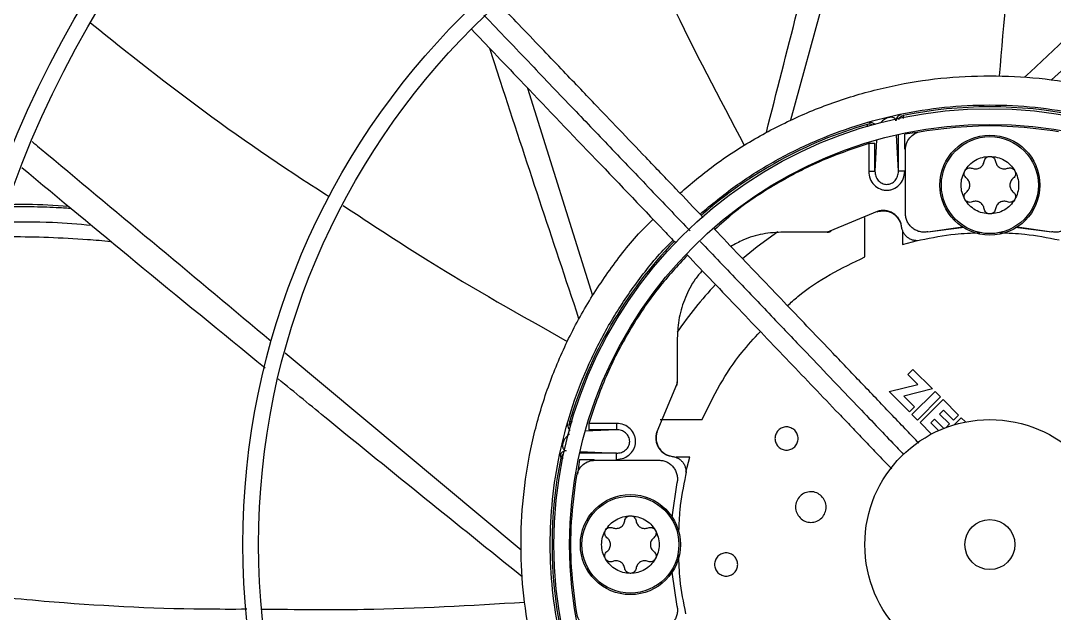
# Model space of a CAD drawing. Header units: inches. Extents: x 1229 to 1453, y -1023 to -720.
# Drawn here: x 1249.01 to 1255.52, y -985.91 to -982.18 of the extents above; entities that cross this region are included whole.
import ezdxf

# ---------------------------------------------------------------- set-up
doc = ezdxf.new("R2010")
doc.units = ezdxf.units.IN
doc.header["$MEASUREMENT"] = 0

msp = doc.modelspace()

# ---------------------------------------------------------------- linework, layer by layer
at = {"color": 18, "linetype": 'Continuous', "lineweight": 25, "true_color": 0x000000}
for p, q in [((1254.3675, -980.9337), (1253.854, -982.8052)), ((1256.9387, -981.2561), (1255.498, -982.5499)), ((1252.1996, -982.6019), (1252.6088, -983.9089)), ((1254.3968, -982.9287), (1254.3869, -983.1257)), ((1254.5351, -983.1257), (1254.5236, -982.8966)), ((1254.5351, -983.1257), (1254.5351, -982.894)), ((1254.6665, -982.8791), (1254.5745, -982.8934)), ((1254.5745, -982.9865), (1254.5745, -982.8934)), ((1254.3475, -982.9511), (1254.3475, -983.1257)), ((1254.3869, -983.1257), (1254.3869, -982.9511)), ((1254.5791, -983.3918), (1254.5791, -982.9916)), ((1254.5745, -983.1257), (1254.5351, -983.1257)), ((1254.4, -983.3792), (1254.1035, -983.5043)), ((1254.4, -983.3792), (1254.4003, -983.3812)), ((1254.3232, -983.6654), (1254.3232, -983.4182)), ((1254.0854, -983.5087), (1253.8114, -983.5087)), ((1254.0854, -983.5087), (1254.0938, -983.5087)), ((1254.1116, -983.5044), (1254.1035, -983.5043)), ((1254.5594, -983.5023), (1254.5594, -983.5874)), ((1254.7202, -983.5076), (1254.9378, -983.4767)), ((1254.7202, -983.5076), (1254.9489, -983.4776)), ((1255.2707, -983.4774), (1255.501, -983.5076)), ((1255.2834, -983.4767), (1255.501, -983.5076)), ((1254.5594, -983.5874), (1254.6546, -983.5622)), ((1253.1421, -984.178), (1253.1421, -984.452)), ((1250.6736, -984.2697), (1252.158, -985.5104)), ((1254.6263, -984.3746), (1254.5941, -984.4069)), ((1254.6564, -984.4693), (1254.5941, -984.4069)), ((1254.6263, -984.3746), (1254.7488, -984.4971)), ((1253.1378, -984.4701), (1253.0127, -984.7665)), ((1253.1378, -984.4701), (1253.1378, -984.4782)), ((1253.1421, -984.4604), (1253.1421, -984.452)), ((1254.476, -984.5138), (1254.6564, -984.4693)), ((1254.7488, -984.4971), (1254.5685, -984.5417)), ((1254.6041, -984.6419), (1254.476, -984.5138)), ((1254.5685, -984.5417), (1254.6364, -984.6096)), ((1254.6201, -984.6579), (1254.7652, -984.5128)), ((1254.8, -984.5476), (1254.6549, -984.6927)), ((1254.6709, -984.7087), (1254.8157, -984.5639)), ((1254.8, -984.5476), (1254.7652, -984.5128)), ((1254.8157, -984.5639), (1254.9131, -984.6614)), ((1254.6364, -984.6096), (1254.6041, -984.6419)), ((1254.8182, -984.631), (1254.7942, -984.655)), ((1254.8808, -984.6937), (1254.8182, -984.631)), ((1253.0343, -984.6898), (1253.2989, -984.6898)), ((1254.6549, -984.6927), (1254.6201, -984.6579)), ((1254.7619, -984.6873), (1254.738, -984.7112)), ((1254.82, -984.7454), (1254.7619, -984.6873)), ((1254.7942, -984.655), (1254.8568, -984.7176)), ((1254.9131, -984.6614), (1254.8808, -984.6937)), ((1254.8851, -984.7228), (1254.9298, -984.6781)), ((1254.9298, -984.6781), (1254.9567, -984.705)), ((1252.7591, -984.7534), (1252.5621, -984.7634)), ((1252.7591, -984.7141), (1252.5845, -984.7141)), ((1252.7591, -984.7534), (1252.5845, -984.7534)), ((1254.743, -984.7808), (1254.6709, -984.7087)), ((1254.738, -984.7112), (1254.7864, -984.7596)), ((1254.8568, -984.7176), (1254.8348, -984.7397)), ((1253.0127, -984.7665), (1253.0146, -984.7669)), ((1252.53, -984.8901), (1252.7591, -984.9017)), ((1252.4037, -984.9171), (1252.4081, -984.9319)), ((1252.5268, -984.9411), (1252.5126, -985.0331)), ((1252.5268, -984.9411), (1252.62, -984.9411)), ((1252.7591, -984.9017), (1252.5274, -984.9017)), ((1252.6251, -984.9457), (1253.0252, -984.9457)), ((1253.2208, -984.926), (1253.1357, -984.926)), ((1253.1956, -985.0212), (1253.2208, -984.926)), ((1253.1102, -985.3044), (1253.1411, -985.0868)), ((1253.1411, -985.8676), (1253.1102, -985.6499))]:
    msp.add_line(p, q, dxfattribs=at)
at = {"color": 18, "linetype": 'Continuous', "lineweight": 25, "true_color": 0x000000, "flags": 128}
msp.add_lwpolyline([(1253.7745, -983.5071), (1253.6453, -983.6013), (1253.5537, -983.6766)], dxfattribs=at)
at = {"color": 18, "linetype": 'Continuous', "lineweight": 25, "true_color": 0x000000}
for centre, radius in [((1255.1106, -985.4772), 11.7126), ((1255.1106, -985.4772), 8.5704), ((1255.1106, -985.4772), 8.472), ((1255.1106, -985.4772), 6.6478), ((1255.1106, -985.4772), 6.5493), ((1255.1106, -985.4772), 4.7037), ((1255.1106, -985.4772), 4.6053), ((1255.1106, -985.4772), 2.745), ((1255.1106, -985.4772), 2.6465), ((1255.1106, -983.2134), 0.315), ((1255.1106, -983.2134), 0.3053), ((1255.1106, -985.4772), 0.7874), ((1252.8468, -985.4772), 0.315), ((1252.8468, -985.4772), 0.3053), ((1255.1106, -985.4772), 0.1575)]:
    msp.add_circle(centre, radius, dxfattribs=at)
for centre, radius, start, end in [((1255.1106, -985.4772), 12.9331, 103.26667, 166.73333), ((1255.1106, -985.4772), 2.7569, 78.59287, 101.40713), ((1255.1106, -985.4772), 2.7569, 106.2782, 131.24448), ((1254.3489, -982.8685), 0.0393, 60.09679, 106.27356), ((1255.1106, -985.4772), 2.7569, 136.15848, 163.7218), ((1255.1106, -985.4772), 2.3804, 136.5504, 145.78048), ((1252.502, -984.7154), 0.0394, 163.73091, 209.89291), ((1252.4423, -984.9251), 0.0394, 90.00217, 168.29456), ((1255.1106, -985.4772), 2.7569, 168.59287, 191.40713), ((1252.4467, -984.9397), 0.0394, 122.42221, 168.58239)]:
    msp.add_arc(centre, radius, start, end, dxfattribs=at)
for points, knots in [([(1243.4011, -985.4772), (1243.4059, -985.2217), (1243.4156, -984.7108), (1243.4936, -983.9477), (1243.6177, -983.1911), (1243.792, -982.4444), (1244.0146, -981.7106), (1244.2847, -980.9929), (1244.6012, -980.2945), (1244.9626, -979.6182), (1245.3675, -978.9671), (1245.8142, -978.3438), (1246.3006, -977.751), (1246.8248, -977.1914), (1247.3845, -976.6672), (1247.9772, -976.1807), (1248.6005, -975.7341), (1249.2517, -975.3292), (1249.9279, -974.9677), (1250.6264, -974.6513), (1251.344, -974.3812), (1252.0778, -974.1586), (1252.8246, -973.9844), (1253.5811, -973.8595), (1254.3442, -973.7844), (1255.1106, -973.7593), (1255.877, -973.7844), (1256.6401, -973.8595), (1257.3967, -973.9844), (1258.1434, -974.1586), (1258.8772, -974.3812), (1259.5949, -974.6513), (1260.2933, -974.9677), (1260.9696, -975.3292), (1261.6207, -975.7341), (1262.244, -976.1807), (1262.8368, -976.6672), (1263.3964, -977.1914), (1263.9206, -977.751), (1264.407, -978.3438), (1264.8537, -978.9671), (1265.2586, -979.6182), (1265.6201, -980.2945), (1265.9365, -980.9929), (1266.2066, -981.7106), (1266.4292, -982.4444), (1266.6035, -983.1911), (1266.7276, -983.9477), (1266.8057, -984.7108), (1266.8153, -985.2217), (1266.8201, -985.4772)], [0, 0, 0, 0, 0.020833, 0.041667, 0.0625, 0.083333, 0.104167, 0.125, 0.145833, 0.166667, 0.1875, 0.208333, 0.229167, 0.25, 0.270833, 0.291667, 0.3125, 0.333333, 0.354167, 0.375, 0.395833, 0.416667, 0.4375, 0.458333, 0.479167, 0.5, 0.520833, 0.541667, 0.5625, 0.583333, 0.604167, 0.625, 0.645833, 0.666667, 0.6875, 0.708333, 0.729167, 0.75, 0.770833, 0.791667, 0.8125, 0.833333, 0.854167, 0.875, 0.895833, 0.916667, 0.9375, 0.958333, 0.979167, 1, 1, 1, 1]), ([(1255.3611, -980.8856), (1255.3284, -981.0956), (1255.2439, -981.6396), (1255.1975, -982.1882), (1255.1691, -982.525)], [0, 0, 0, 0, 0.386148, 1, 1, 1, 1]), ([(1253.7029, -982.8816), (1253.8324, -982.3732), (1253.9948, -981.7352), (1254.1631, -981.0993), (1254.1973, -980.9701)], [0, 0, 0, 0, 0.7968413, 1, 1, 1, 1]), ([(1255.3297, -982.5326), (1255.7134, -982.1749), (1256.195, -981.726), (1256.6804, -981.282), (1256.779, -981.1918)], [0, 0, 0, 0, 0.796821, 1, 1, 1, 1]), ([(1252.8383, -981.4781), (1252.9245, -981.6728), (1253.1476, -982.1765), (1253.4054, -982.6634), (1253.5636, -982.9621)], [0, 0, 0, 0, 0.3865725, 1, 1, 1, 1]), ([(1253.3048, -983.4166), (1253.2476, -983.3567), (1253.1277, -983.2312), (1252.9503, -983.0456), (1252.7795, -982.8669), (1252.6384, -982.7192), (1252.5178, -982.593), (1252.406, -982.476), (1252.28, -982.3442), (1252.1495, -982.2076), (1252.0609, -982.1149), (1252.0194, -982.0715)], [0, 0, 0, 0, 0.133272, 0.279174, 0.413304, 0.531425, 0.608473, 0.694881, 0.792575, 0.902797, 1, 1, 1, 1]), ([(1251.9244, -982.143), (1252.0232, -982.2463), (1252.2113, -982.4432), (1252.4807, -982.7252), (1252.7375, -982.9938), (1252.9819, -983.2496), (1253.1454, -983.4207), (1253.2225, -983.5014)], [0, 0, 0, 0, 0.228868, 0.435815, 0.623227, 0.822027, 1, 1, 1, 1]), ([(1249.4472, -982.1924), (1249.6003, -982.3146), (1250.0152, -982.6459), (1250.5185, -983.0089), (1250.8754, -983.2375), (1250.9502, -983.2854)], [0, 0, 0, 0, 0.3159676, 0.8567363, 1, 1, 1, 1]), ([(1251.8478, -982.2338), (1251.8946, -982.2828), (1251.9962, -982.389), (1252.247, -982.6515), (1252.6041, -983.0253), (1252.931, -983.3673), (1253.1086, -983.5532), (1253.1329, -983.5786)], [0, 0, 0, 0, 0.109527, 0.237746, 0.586688, 0.943426, 1, 1, 1, 1]), ([(1252.523, -984.0548), (1252.3569, -983.5572), (1252.1677, -982.9903), (1251.984, -982.4222), (1251.9615, -982.3528)], [0, 0, 0, 0, 0.877844, 1, 1, 1, 1]), ([(1253.1588, -983.2638), (1253.2282, -983.2049), (1253.3765, -983.0791), (1253.6278, -982.918), (1253.9039, -982.7762), (1254.1938, -982.6646), (1254.4937, -982.5844), (1254.8005, -982.5338), (1255.0072, -982.5276), (1255.1106, -982.5244)], [0, 0, 0, 0, 0.127919, 0.273266, 0.418612, 0.56396, 0.709306, 0.854654, 1, 1, 1, 1]), ([(1255.1106, -982.5244), (1255.214, -982.5276), (1255.4208, -982.5338), (1255.7275, -982.5844), (1256.0274, -982.6645), (1256.3172, -982.7764), (1256.594, -982.9174), (1256.8529, -983.0883), (1257.0424, -983.2355), (1257.137, -983.3327), (1257.1595, -983.3558)], [0, 0, 0, 0, 0.136759, 0.273517, 0.410274, 0.547034, 0.68379, 0.820549, 0.957307, 1, 1, 1, 1]), ([(1253.2852, -983.396), (1253.3577, -983.336), (1253.5034, -983.2154), (1253.7447, -983.0639), (1253.9998, -982.9359), (1254.2671, -982.8352), (1254.5432, -982.7625), (1254.8254, -982.7185), (1255.1106, -982.7038), (1255.3958, -982.7185), (1255.678, -982.7625), (1255.9542, -982.8352), (1256.2213, -982.936), (1256.477, -983.0634), (1256.717, -983.2177), (1256.9012, -983.3583), (1256.9973, -983.4544), (1257.0261, -983.4833)], [0, 0, 0, 0, 0.0686182, 0.1379717, 0.207325, 0.2766794, 0.3460334, 0.4153867, 0.4847398, 0.554094, 0.6234473, 0.6928013, 0.7621556, 0.831509, 0.9008624, 0.9702164, 1, 1, 1, 1]), ([(1254.5191, -982.8088), (1254.5183, -982.8053), (1254.5167, -982.7983), (1254.5073, -982.7902), (1254.4971, -982.7854), (1254.4837, -982.7858), (1254.4798, -982.7863), (1254.4766, -982.7868), (1254.4732, -982.7876), (1254.4698, -982.7885), (1254.4667, -982.7896), (1254.4604, -982.7919), (1254.4501, -982.797), (1254.4336, -982.808), (1254.4278, -982.8155), (1254.4238, -982.8208)], [0, 0, 0, 0, 0.2061417, 0.4095199, 0.552974, 0.5738067, 0.5833824, 0.5923662, 0.6010123, 0.6097972, 0.6191121, 0.6290455, 0.6731164, 0.7702347, 1, 1, 1, 1]), ([(1254.5505, -982.7703), (1254.5463, -982.7716), (1254.5377, -982.7742), (1254.5274, -982.7835), (1254.5204, -982.7955), (1254.5195, -982.8045), (1254.5191, -982.8088)], [0, 0, 0, 0, 0.242701, 0.500198, 0.757591, 1, 1, 1, 1]), ([(1254.5366, -982.7993), (1254.5384, -982.7955), (1254.5421, -982.7875), (1254.5526, -982.7786), (1254.5612, -982.776), (1254.5653, -982.7747)], [0, 0, 0, 0, 0.317155, 0.668815, 1, 1, 1, 1]), ([(1254.5672, -982.7934), (1254.5669, -982.7898), (1254.5659, -982.7772), (1254.5656, -982.7757), (1254.5653, -982.7747)], [0, 0, 0, 0, 0.281956, 1, 1, 1, 1]), ([(1254.3378, -982.8308), (1254.3378, -982.8323), (1254.3377, -982.8343), (1254.3384, -982.8446), (1254.3386, -982.8472)], [0, 0, 0, 0, 0.7360969, 1, 1, 1, 1]), ([(1254.3502, -982.8209), (1254.3529, -982.8203), (1254.3584, -982.8191), (1254.3674, -982.8195), (1254.3764, -982.8222), (1254.3835, -982.8259), (1254.3868, -982.8293), (1254.3878, -982.8303)], [0, 0, 0, 0, 0.202106, 0.421325, 0.653497, 0.892822, 1, 1, 1, 1]), ([(1254.5791, -982.9916), (1254.5805, -982.9778), (1254.5834, -982.9501), (1254.6054, -982.9139), (1254.6376, -982.8861), (1254.6644, -982.8788), (1254.6778, -982.8751)], [0, 0, 0, 0, 0.250003, 0.500006, 0.749994, 1, 1, 1, 1]), ([(1254.6778, -982.8751), (1254.7736, -982.8624), (1254.9652, -982.837), (1255.256, -982.837), (1255.4476, -982.8624), (1255.5434, -982.8751)], [0, 0, 0, 0, 0.333334, 0.666666, 1, 1, 1, 1]), ([(1249.0793, -982.9391), (1249.1101, -982.9648), (1249.6115, -983.3828), (1250.1139, -983.8023), (1250.5853, -984.196)], [0, 0, 0, 0, 0.061422, 1, 1, 1, 1]), ([(1254.3475, -982.9511), (1254.2477, -982.985), (1254.0457, -983.0535), (1253.7601, -983.2045), (1253.5342, -983.351), (1253.4159, -983.4591), (1253.3783, -983.4934)], [0, 0, 0, 0, 0.282089, 0.570666, 0.863744, 1, 1, 1, 1]), ([(1254.3869, -982.9511), (1254.3862, -982.9511), (1254.3849, -982.9511), (1254.3757, -982.9511), (1254.3628, -982.9511), (1254.3526, -982.9511), (1254.3475, -982.9511)], [0, 0, 0, 0, 0.250013, 0.500029, 0.750015, 1, 1, 1, 1]), ([(1254.9538, -983.1228), (1254.9627, -983.1097), (1254.9806, -983.0835), (1255.0191, -983.055), (1255.0632, -983.0359), (1255.0948, -983.0335), (1255.1106, -983.0323)], [0, 0, 0, 0, 0.25, 0.500009, 0.750001, 1, 1, 1, 1]), ([(1254.999, -983.1075), (1255.003, -983.1088), (1255.011, -983.1115), (1255.0237, -983.112), (1255.0362, -983.1097), (1255.0478, -983.1047), (1255.058, -983.0971), (1255.0662, -983.0874), (1255.0722, -983.0762), (1255.0738, -983.0679), (1255.0747, -983.0638)], [0, 0, 0, 0, 0.12501, 0.250004, 0.375011, 0.500011, 0.62501, 0.75002, 0.875001, 1, 1, 1, 1]), ([(1255.0747, -983.0638), (1255.0757, -983.0595), (1255.0777, -983.051), (1255.0863, -983.0407), (1255.0976, -983.0337), (1255.1063, -983.0327), (1255.1106, -983.0323)], [0, 0, 0, 0, 0.250017, 0.500038, 0.749991, 1, 1, 1, 1]), ([(1255.1106, -983.0323), (1255.115, -983.0327), (1255.1237, -983.0337), (1255.135, -983.0407), (1255.1435, -983.051), (1255.1455, -983.0595), (1255.1466, -983.0638)], [0, 0, 0, 0, 0.249997, 0.500015, 0.750023, 1, 1, 1, 1]), ([(1255.1106, -983.0323), (1255.1264, -983.0335), (1255.1581, -983.0359), (1255.2021, -983.055), (1255.2406, -983.0835), (1255.2585, -983.1097), (1255.2674, -983.1228)], [0, 0, 0, 0, 0.250018, 0.500003, 0.750007, 1, 1, 1, 1]), ([(1255.1466, -983.0638), (1255.1474, -983.0679), (1255.149, -983.0762), (1255.155, -983.0874), (1255.1632, -983.0971), (1255.1734, -983.1047), (1255.185, -983.1097), (1255.1975, -983.112), (1255.2102, -983.1115), (1255.2182, -983.1088), (1255.2222, -983.1075)], [0, 0, 0, 0, 0.125009, 0.249988, 0.374997, 0.499995, 0.624993, 0.749999, 0.874992, 1, 1, 1, 1]), ([(1250.5462, -984.3661), (1250.2731, -984.1429), (1249.7602, -983.7238), (1249.2514, -983.3016), (1249.0134, -983.1042)], [0, 0, 0, 0, 0.532369, 1, 1, 1, 1]), ([(1254.3475, -983.1257), (1254.3493, -983.1419), (1254.3528, -983.1737), (1254.3797, -983.2137), (1254.4113, -983.2356), (1254.4394, -983.2443), (1254.461, -983.2465), (1254.4826, -983.2443), (1254.5107, -983.2356), (1254.5423, -983.2137), (1254.5692, -983.1737), (1254.5727, -983.1419), (1254.5745, -983.1257)], [0, 0, 0, 0, 0.132078, 0.2598, 0.381605, 0.440894, 0.500007, 0.559042, 0.618396, 0.740202, 0.867924, 1, 1, 1, 1]), ([(1254.3475, -983.1257), (1254.3526, -983.1257), (1254.3628, -983.1257), (1254.3757, -983.1257), (1254.3849, -983.1257), (1254.3862, -983.1257), (1254.3869, -983.1257)], [0, 0, 0, 0, 0.249985, 0.499971, 0.749987, 1, 1, 1, 1]), ([(1254.3869, -983.1257), (1254.3879, -983.1362), (1254.3898, -983.157), (1254.4035, -983.1801), (1254.4184, -983.1944), (1254.4314, -983.2025), (1254.4458, -983.2076), (1254.461, -983.2094), (1254.4762, -983.2076), (1254.4906, -983.2025), (1254.5037, -983.1944), (1254.5185, -983.1801), (1254.5322, -983.157), (1254.5341, -983.1362), (1254.5351, -983.1257)], [0, 0, 0, 0, 0.1276382, 0.2537227, 0.3161311, 0.3778855, 0.439088, 0.4999904, 0.5609116, 0.6221141, 0.6838688, 0.7462768, 0.8723618, 1, 1, 1, 1]), ([(1254.9538, -983.3039), (1254.9469, -983.2897), (1254.9332, -983.2611), (1254.9277, -983.2134), (1254.9332, -983.1657), (1254.9469, -983.1371), (1254.9538, -983.1228)], [0, 0, 0, 0, 0.25, 0.5, 0.75, 1, 1, 1, 1]), ([(1254.9631, -983.1697), (1254.9599, -983.1667), (1254.9536, -983.1607), (1254.9489, -983.1482), (1254.9484, -983.1348), (1254.952, -983.1268), (1254.9538, -983.1228)], [0, 0, 0, 0, 0.249989, 0.499995, 0.749993, 1, 1, 1, 1]), ([(1254.9538, -983.1228), (1254.9563, -983.1193), (1254.9615, -983.1122), (1254.9733, -983.106), (1254.9864, -983.1037), (1254.9948, -983.1062), (1254.999, -983.1075)], [0, 0, 0, 0, 0.249988, 0.499992, 0.749963, 1, 1, 1, 1]), ([(1255.2222, -983.1075), (1255.2264, -983.1062), (1255.2348, -983.1037), (1255.2479, -983.106), (1255.2597, -983.1122), (1255.2649, -983.1193), (1255.2674, -983.1228)], [0, 0, 0, 0, 0.249949, 0.500008, 0.750012, 1, 1, 1, 1]), ([(1255.2674, -983.1228), (1255.2692, -983.1268), (1255.2728, -983.1348), (1255.2723, -983.1482), (1255.2677, -983.1607), (1255.2613, -983.1667), (1255.2581, -983.1697)], [0, 0, 0, 0, 0.250007, 0.500005, 0.750011, 1, 1, 1, 1]), ([(1255.2674, -983.1228), (1255.2743, -983.1371), (1255.2881, -983.1657), (1255.2935, -983.2134), (1255.2881, -983.2611), (1255.2743, -983.2897), (1255.2674, -983.3039)], [0, 0, 0, 0, 0.25, 0.5, 0.75, 1, 1, 1, 1]), ([(1254.9631, -983.2571), (1254.9662, -983.2543), (1254.9726, -983.2487), (1254.9793, -983.2379), (1254.9836, -983.226), (1254.9851, -983.2134), (1254.9836, -983.2008), (1254.9793, -983.1889), (1254.9726, -983.1781), (1254.9662, -983.1725), (1254.9631, -983.1697)], [0, 0, 0, 0, 0.125011, 0.2500042, 0.3750014, 0.5, 0.625, 0.7499958, 0.874989, 1, 1, 1, 1]), ([(1255.2581, -983.1697), (1255.255, -983.1725), (1255.2487, -983.1781), (1255.2419, -983.1889), (1255.2376, -983.2008), (1255.2362, -983.2134), (1255.2376, -983.226), (1255.2419, -983.2379), (1255.2487, -983.2487), (1255.255, -983.2543), (1255.2581, -983.2571)], [0, 0, 0, 0, 0.125011, 0.2500042, 0.375, 0.5, 0.6249986, 0.7499958, 0.874989, 1, 1, 1, 1]), ([(1254.9538, -983.3039), (1254.952, -983.2999), (1254.9484, -983.292), (1254.9489, -983.2786), (1254.9536, -983.2661), (1254.9599, -983.2601), (1254.9631, -983.2571)], [0, 0, 0, 0, 0.250008, 0.500004, 0.75001, 1, 1, 1, 1]), ([(1255.2581, -983.2571), (1255.2613, -983.2601), (1255.2677, -983.2661), (1255.2723, -983.2786), (1255.2728, -983.292), (1255.2692, -983.2999), (1255.2674, -983.3039)], [0, 0, 0, 0, 0.24999, 0.499996, 0.749992, 1, 1, 1, 1]), ([(1255.1106, -983.3945), (1255.0948, -983.3933), (1255.0632, -983.3909), (1255.0191, -983.3718), (1254.9806, -983.3432), (1254.9627, -983.317), (1254.9538, -983.3039)], [0, 0, 0, 0, 0.249999, 0.49999, 0.749999, 1, 1, 1, 1]), ([(1254.999, -983.3193), (1254.9948, -983.3206), (1254.9864, -983.323), (1254.9733, -983.3208), (1254.9615, -983.3146), (1254.9563, -983.3075), (1254.9538, -983.3039)], [0, 0, 0, 0, 0.250037, 0.500007, 0.750011, 1, 1, 1, 1]), ([(1255.0747, -983.363), (1255.0738, -983.3589), (1255.0722, -983.3506), (1255.0662, -983.3393), (1255.058, -983.3297), (1255.0478, -983.3221), (1255.0362, -983.3171), (1255.0237, -983.3148), (1255.011, -983.3153), (1255.003, -983.318), (1254.999, -983.3193)], [0, 0, 0, 0, 0.124998, 0.249979, 0.374989, 0.499989, 0.624988, 0.749996, 0.87499, 1, 1, 1, 1]), ([(1255.2674, -983.3039), (1255.2585, -983.317), (1255.2406, -983.3432), (1255.2021, -983.3718), (1255.1581, -983.3909), (1255.1264, -983.3933), (1255.1106, -983.3945)], [0, 0, 0, 0, 0.249995, 0.499998, 0.749982, 1, 1, 1, 1]), ([(1255.2222, -983.3193), (1255.2182, -983.318), (1255.2102, -983.3153), (1255.1975, -983.3148), (1255.185, -983.3171), (1255.1734, -983.3221), (1255.1632, -983.3297), (1255.155, -983.3393), (1255.149, -983.3506), (1255.1474, -983.3589), (1255.1466, -983.363)], [0, 0, 0, 0, 0.125008, 0.250001, 0.375007, 0.500005, 0.625004, 0.750013, 0.874992, 1, 1, 1, 1]), ([(1255.2674, -983.3039), (1255.2649, -983.3075), (1255.2597, -983.3146), (1255.2479, -983.3208), (1255.2348, -983.323), (1255.2264, -983.3206), (1255.2222, -983.3193)], [0, 0, 0, 0, 0.249989, 0.4999926, 0.7500513, 1, 1, 1, 1]), ([(1248.9181, -983.347), (1248.9694, -983.3472), (1249.074, -983.3477), (1249.208, -983.3519), (1249.2907, -983.3565), (1249.3203, -983.3582)], [0, 0, 0, 0, 0.3820963, 0.7788145, 1, 1, 1, 1]), ([(1248.9213, -983.336), (1248.9639, -983.3345), (1249.0927, -983.3301), (1249.2207, -983.34), (1249.3063, -983.3467)], [0, 0, 0, 0, 0.330582, 1, 1, 1, 1]), ([(1251.0379, -983.3421), (1251.2154, -983.4591), (1251.6751, -983.7619), (1252.1549, -984.032), (1252.4494, -984.1977)], [0, 0, 0, 0, 0.386151, 1, 1, 1, 1]), ([(1254.5551, -983.477), (1254.5535, -983.4684), (1254.5503, -983.4511), (1254.5384, -983.4274), (1254.5219, -983.4068), (1254.5012, -983.3903), (1254.4775, -983.3788), (1254.4518, -983.3729), (1254.4253, -983.3724), (1254.4084, -983.3769), (1254.4, -983.3792)], [0, 0, 0, 0, 0.125208, 0.250383, 0.375501, 0.500527, 0.625481, 0.750346, 0.875187, 1, 1, 1, 1]), ([(1254.4002, -983.3806), (1254.4141, -983.3776), (1254.4358, -983.3728), (1254.4659, -983.3774), (1254.4877, -983.3846), (1254.5001, -983.3929), (1254.5058, -983.3966)], [0, 0, 0, 0, 0.3849, 0.596379, 0.815696, 1, 1, 1, 1]), ([(1254.5499, -983.4549), (1254.5499, -983.4547), (1254.5479, -983.4462), (1254.5391, -983.4304), (1254.5229, -983.409), (1254.5011, -983.3918), (1254.476, -983.38), (1254.4496, -983.3746), (1254.4239, -983.3747), (1254.408, -983.3791), (1254.4003, -983.3812)], [0, 0, 0, 0, 0.002801, 0.141497, 0.287581, 0.43759, 0.587502, 0.733294, 0.871589, 1, 1, 1, 1]), ([(1254.5058, -983.3966), (1254.507, -983.3973), (1254.5153, -983.4022), (1254.5276, -983.4151), (1254.5418, -983.4342), (1254.5474, -983.4485), (1254.5502, -983.4555)], [0, 0, 0, 0, 0.056279, 0.380802, 0.697088, 1, 1, 1, 1]), ([(1254.7202, -983.5076), (1254.7116, -983.5088), (1254.6943, -983.5111), (1254.6682, -983.5072), (1254.6436, -983.4981), (1254.6217, -983.4838), (1254.6033, -983.465), (1254.5896, -983.4427), (1254.5808, -983.4178), (1254.5797, -983.4005), (1254.5791, -983.3918)], [0, 0, 0, 0, 0.124991, 0.249998, 0.374994, 0.499989, 0.624994, 0.749993, 0.874999, 1, 1, 1, 1]), ([(1255.1106, -983.3945), (1255.1063, -983.394), (1255.0976, -983.3931), (1255.0863, -983.386), (1255.0777, -983.3758), (1255.0757, -983.3673), (1255.0747, -983.363)], [0, 0, 0, 0, 0.249989, 0.499998, 0.75, 1, 1, 1, 1]), ([(1255.1466, -983.363), (1255.1455, -983.3673), (1255.1435, -983.3758), (1255.135, -983.386), (1255.1237, -983.3931), (1255.115, -983.394), (1255.1106, -983.3945)], [0, 0, 0, 0, 0.249999, 0.500031, 0.75007, 1, 1, 1, 1]), ([(1255.6421, -983.3918), (1255.6416, -983.4005), (1255.6404, -983.4178), (1255.6316, -983.4427), (1255.6179, -983.465), (1255.5996, -983.4838), (1255.5776, -983.4981), (1255.553, -983.5072), (1255.5269, -983.5111), (1255.5097, -983.5088), (1255.501, -983.5076)], [0, 0, 0, 0, 0.1249985, 0.2500014, 0.3749975, 0.4999997, 0.6249916, 0.7499853, 0.8749892, 1, 1, 1, 1]), ([(1249.4522, -983.4674), (1249.3707, -983.4601), (1249.1836, -983.4435), (1248.9949, -983.446), (1248.8884, -983.4474)], [0, 0, 0, 0, 0.435498, 1, 1, 1, 1]), ([(1252.8976, -987.4286), (1252.8415, -987.363), (1252.7181, -987.2188), (1252.5586, -986.9721), (1252.4153, -986.6967), (1252.3025, -986.4073), (1252.2204, -986.1078), (1252.1702, -985.8013), (1252.1525, -985.4912), (1252.1673, -985.181), (1252.2146, -984.874), (1252.2937, -984.5737), (1252.4041, -984.2835), (1252.5438, -984.0059), (1252.7134, -983.7462), (1252.8629, -983.5526), (1252.9631, -983.4543), (1252.9894, -983.4284)], [0, 0, 0, 0, 0.05882, 0.129282, 0.199743, 0.270205, 0.340667, 0.411128, 0.48159, 0.552051, 0.622513, 0.692975, 0.763436, 0.833898, 0.904359, 0.974821, 1, 1, 1, 1]), ([(1254.6627, -984.8375), (1254.6382, -984.8118), (1254.5829, -984.754), (1254.4971, -984.6642), (1254.405, -984.5679), (1254.3121, -984.4707), (1254.2181, -984.3723), (1254.0574, -984.2041), (1253.8298, -983.9659), (1253.5801, -983.7047), (1253.428, -983.5454), (1253.3741, -983.489)], [0, 0, 0, 0, 0.056993, 0.128473, 0.199655, 0.271209, 0.344596, 0.418468, 0.645238, 0.874387, 1, 1, 1, 1]), ([(1253.8114, -983.5087), (1253.7677, -983.5113), (1253.6803, -983.5167), (1253.5673, -983.5496), (1253.5047, -983.5856), (1253.48, -983.5999)], [0, 0, 0, 0, 0.377262, 0.754526, 1, 1, 1, 1]), ([(1254.1035, -983.5043), (1254.1006, -983.5056), (1254.0949, -983.5081), (1254.0886, -983.5085), (1254.0854, -983.5087)], [0, 0, 0, 0, 0.499687, 1, 1, 1, 1]), ([(1254.0938, -983.5087), (1254.0969, -983.5085), (1254.1031, -983.5081), (1254.1088, -983.5056), (1254.1116, -983.5044)], [0, 0, 0, 0, 0.4999258, 1, 1, 1, 1]), ([(1254.6747, -983.5611), (1254.6679, -983.5622), (1254.6543, -983.5645), (1254.6337, -983.5623), (1254.6139, -983.5563), (1254.5958, -983.5462), (1254.5802, -983.5326), (1254.5678, -983.516), (1254.5588, -983.4973), (1254.5564, -983.4838), (1254.5551, -983.477)], [0, 0, 0, 0, 0.124957, 0.249986, 0.374922, 0.499988, 0.62492, 0.749987, 0.874963, 1, 1, 1, 1]), ([(1255.0475, -983.5156), (1254.9953, -983.5173), (1254.8698, -983.5215), (1254.7466, -983.5465), (1254.6747, -983.5611)], [0, 0, 0, 0, 0.415945, 1, 1, 1, 1]), ([(1255.5466, -983.5611), (1255.4746, -983.5465), (1255.3516, -983.5215), (1255.2263, -983.5174), (1255.1742, -983.5157)], [0, 0, 0, 0, 0.584815, 1, 1, 1, 1]), ([(1248.8613, -983.539), (1248.8899, -983.5384), (1248.9971, -983.5363), (1249.1862, -983.5414), (1249.3951, -983.5511), (1249.525, -983.5632), (1249.5734, -983.5678)], [0, 0, 0, 0, 0.1201, 0.449916, 0.794925, 1, 1, 1, 1]), ([(1253.0312, -987.3009), (1253.0158, -987.2845), (1252.9351, -987.1989), (1252.8112, -987.0251), (1252.6627, -986.7816), (1252.5419, -986.5226), (1252.4479, -986.253), (1252.3823, -985.9751), (1252.3456, -985.6919), (1252.3381, -985.4064), (1252.3601, -985.1216), (1252.4113, -984.8407), (1252.491, -984.5664), (1252.5987, -984.302), (1252.7324, -984.0495), (1252.8933, -983.814), (1253.0223, -983.6505), (1253.1033, -983.5726), (1253.1158, -983.5607)], [0, 0, 0, 0, 0.016441, 0.085793, 0.155147, 0.2245, 0.293853, 0.363206, 0.432559, 0.501912, 0.571266, 0.640619, 0.709972, 0.779325, 0.848678, 0.918031, 0.987384, 1, 1, 1, 1]), ([(1253.2857, -983.5675), (1253.369, -983.6547), (1253.5274, -983.8204), (1253.7512, -984.0547), (1253.9482, -984.2607), (1254.1183, -984.4388), (1254.2643, -984.5916), (1254.3886, -984.7217), (1254.4873, -984.8249), (1254.5448, -984.8851), (1254.5676, -984.9089)], [0, 0, 0, 0, 0.195171, 0.371207, 0.524032, 0.656023, 0.769243, 0.865559, 0.946768, 1, 1, 1, 1]), ([(1253.206, -983.6551), (1253.1443, -983.7217), (1253.0081, -983.8687), (1252.8374, -984.1262), (1252.687, -984.4124), (1252.6184, -984.6143), (1252.5845, -984.7141)], [0, 0, 0, 0, 0.219673, 0.484447, 0.745155, 1, 1, 1, 1]), ([(1253.1997, -983.6485), (1253.3103, -983.7642), (1253.5258, -983.9897), (1253.8456, -984.3244), (1254.0817, -984.5714), (1254.2388, -984.7358), (1254.3173, -984.818), (1254.4016, -984.9061), (1254.4596, -984.9669), (1254.4922, -985.001)], [0, 0, 0, 0, 0.256905, 0.500939, 0.742315, 0.804588, 0.865353, 0.924471, 1, 1, 1, 1]), ([(1253.8361, -983.9725), (1253.8574, -983.9532), (1253.9398, -983.8786), (1254.1021, -983.7723), (1254.2498, -983.7009), (1254.3232, -983.6654)], [0, 0, 0, 0, 0.148915, 0.576565, 1, 1, 1, 1]), ([(1253.299, -983.7524), (1253.2837, -983.7699), (1253.2397, -983.8205), (1253.19, -983.9207), (1253.1494, -984.0464), (1253.1445, -984.1341), (1253.1421, -984.178)], [0, 0, 0, 0, 0.150095, 0.433399, 0.716699, 1, 1, 1, 1]), ([(1253.2989, -984.6898), (1253.3342, -984.6162), (1253.4054, -984.4683), (1253.53, -984.2824), (1253.6255, -984.1786), (1253.6651, -984.1355)], [0, 0, 0, 0, 0.366655, 0.736954, 1, 1, 1, 1]), ([(1252.1648, -985.6795), (1251.7561, -985.3506), (1251.2424, -984.9372), (1250.733, -984.5193), (1250.6289, -984.4338)], [0, 0, 0, 0, 0.7955294, 1, 1, 1, 1]), ([(1253.1421, -984.452), (1253.1419, -984.4551), (1253.1416, -984.4614), (1253.139, -984.4672), (1253.1378, -984.4701)], [0, 0, 0, 0, 0.5002029, 1, 1, 1, 1]), ([(1253.1378, -984.4782), (1253.1391, -984.4753), (1253.1415, -984.4697), (1253.1419, -984.4635), (1253.1421, -984.4604)], [0, 0, 0, 0, 0.499996, 1, 1, 1, 1]), ([(1252.4543, -984.7167), (1252.4537, -984.7194), (1252.4525, -984.725), (1252.453, -984.734), (1252.4555, -984.7431), (1252.4605, -984.7514), (1252.4649, -984.7567), (1252.4679, -984.7585), (1252.4681, -984.7586)], [0, 0, 0, 0, 0.17635, 0.367482, 0.569906, 0.778387, 0.986853, 1, 1, 1, 1]), ([(1252.4816, -984.7052), (1252.4785, -984.705), (1252.4679, -984.7043), (1252.4658, -984.7043), (1252.4642, -984.7044)], [0, 0, 0, 0, 0.285937, 1, 1, 1, 1]), ([(1252.5845, -984.7141), (1252.5845, -984.7192), (1252.5845, -984.7294), (1252.5845, -984.7423), (1252.5845, -984.7514), (1252.5845, -984.7528), (1252.5845, -984.7534)], [0, 0, 0, 0, 0.250002, 0.5, 0.749996, 1, 1, 1, 1]), ([(1252.7591, -984.7141), (1252.7591, -984.7192), (1252.7591, -984.7294), (1252.7591, -984.7423), (1252.7591, -984.7514), (1252.7591, -984.7528), (1252.7591, -984.7534)], [0, 0, 0, 0, 0.250002, 0.5, 0.749996, 1, 1, 1, 1]), ([(1252.7591, -984.9411), (1252.7753, -984.9393), (1252.8071, -984.9357), (1252.8471, -984.9089), (1252.869, -984.8773), (1252.8778, -984.8492), (1252.8799, -984.8276), (1252.8778, -984.8059), (1252.869, -984.7778), (1252.8471, -984.7462), (1252.8071, -984.7194), (1252.7753, -984.7159), (1252.7591, -984.7141)], [0, 0, 0, 0, 0.13208, 0.259807, 0.381597, 0.440892, 0.499998, 0.559043, 0.618394, 0.740193, 0.86792, 1, 1, 1, 1]), ([(1252.7591, -984.9017), (1252.7696, -984.9007), (1252.7904, -984.8987), (1252.8136, -984.885), (1252.8279, -984.8701), (1252.836, -984.857), (1252.8411, -984.8427), (1252.8428, -984.8276), (1252.8411, -984.8125), (1252.836, -984.7982), (1252.8279, -984.785), (1252.8136, -984.7701), (1252.7904, -984.7564), (1252.7696, -984.7544), (1252.7591, -984.7534)], [0, 0, 0, 0, 0.127647, 0.253731, 0.317938, 0.377881, 0.439686, 0.499999, 0.560303, 0.622116, 0.682044, 0.746268, 0.872353, 1, 1, 1, 1]), ([(1253.8815, -984.7575), (1253.874, -984.7516), (1253.859, -984.7396), (1253.8299, -984.7344), (1253.8014, -984.74), (1253.7772, -984.7562), (1253.761, -984.7805), (1253.7554, -984.8089), (1253.7606, -984.838), (1253.7726, -984.853), (1253.7785, -984.8605)], [0, 0, 0, 0, 0.124989, 0.249992, 0.374996, 0.500002, 0.625002, 0.750001, 0.875, 1, 1, 1, 1]), ([(1253.7785, -984.8605), (1253.786, -984.8665), (1253.8011, -984.8784), (1253.8301, -984.8837), (1253.8586, -984.8781), (1253.8829, -984.8619), (1253.8991, -984.8376), (1253.9047, -984.8091), (1253.8994, -984.7801), (1253.8875, -984.7651), (1253.8815, -984.7575)], [0, 0, 0, 0, 0.125003, 0.250004, 0.375005, 0.499991, 0.624999, 0.749995, 0.874992, 1, 1, 1, 1]), ([(1252.4623, -984.7814), (1252.4586, -984.7844), (1252.4509, -984.7906), (1252.4408, -984.8017), (1252.433, -984.8129), (1252.4291, -984.8195), (1252.426, -984.8256), (1252.424, -984.8306), (1252.4225, -984.8346), (1252.4217, -984.8375), (1252.4209, -984.8403), (1252.4203, -984.8431), (1252.4198, -984.8456), (1252.4194, -984.8491), (1252.4191, -984.8533), (1252.4193, -984.8578), (1252.4199, -984.8626), (1252.4211, -984.8673), (1252.4238, -984.8737), (1252.4284, -984.8796), (1252.4349, -984.8841), (1252.4398, -984.8852), (1252.4423, -984.8857)], [0, 0, 0, 0, 0.144655, 0.301145, 0.350171, 0.389253, 0.414601, 0.43423, 0.442259, 0.449397, 0.456002, 0.462525, 0.468812, 0.475746, 0.492362, 0.513538, 0.539807, 0.57987, 0.628801, 0.743036, 0.86882, 1, 1, 1, 1]), ([(1253.0127, -984.7665), (1253.0104, -984.775), (1253.0058, -984.7919), (1253.0063, -984.8184), (1253.0122, -984.844), (1253.0238, -984.8678), (1253.0402, -984.8885), (1253.0608, -984.9049), (1253.0845, -984.9168), (1253.1018, -984.9201), (1253.1104, -984.9217)], [0, 0, 0, 0, 0.124818, 0.249648, 0.374524, 0.499471, 0.624502, 0.74961, 0.874785, 1, 1, 1, 1]), ([(1253.0146, -984.7669), (1253.0125, -984.7745), (1253.0082, -984.7904), (1253.008, -984.8162), (1253.0134, -984.8426), (1253.0252, -984.8676), (1253.0425, -984.8895), (1253.0639, -984.9056), (1253.0797, -984.9145), (1253.0883, -984.9165), (1253.0885, -984.9165)], [0, 0, 0, 0, 0.12828, 0.266442, 0.412107, 0.561878, 0.711749, 0.857691, 0.996246, 1, 1, 1, 1]), ([(1252.4081, -984.9319), (1252.409, -984.9321), (1252.4101, -984.9324), (1252.4214, -984.9333), (1252.4238, -984.9335)], [0, 0, 0, 0, 0.786707, 1, 1, 1, 1]), ([(1252.5086, -985.0444), (1252.5122, -985.031), (1252.5196, -985.0041), (1252.5473, -984.972), (1252.5835, -984.9499), (1252.6112, -984.9471), (1252.6251, -984.9457)], [0, 0, 0, 0, 0.250006, 0.499995, 0.749991, 1, 1, 1, 1]), ([(1252.7591, -984.9411), (1252.7591, -984.936), (1252.7591, -984.9258), (1252.7591, -984.9128), (1252.7591, -984.9037), (1252.7591, -984.9024), (1252.7591, -984.9017)], [0, 0, 0, 0, 0.250002, 0.5, 0.749996, 1, 1, 1, 1]), ([(1253.0252, -984.9457), (1253.0339, -984.9462), (1253.0513, -984.9473), (1253.0761, -984.9562), (1253.0984, -984.9699), (1253.1172, -984.9882), (1253.1316, -985.0102), (1253.1406, -985.0348), (1253.1445, -985.0608), (1253.1422, -985.0781), (1253.1411, -985.0868)], [0, 0, 0, 0, 0.1249825, 0.2500013, 0.3749857, 0.4999988, 0.6250017, 0.7499987, 0.8749993, 1, 1, 1, 1]), ([(1253.1104, -984.9217), (1253.1172, -984.9229), (1253.1307, -984.9254), (1253.1494, -984.9344), (1253.1661, -984.9467), (1253.1796, -984.9624), (1253.1898, -984.9804), (1253.1957, -985.0002), (1253.1979, -985.0209), (1253.1956, -985.0344), (1253.1945, -985.0412)], [0, 0, 0, 0, 0.124969, 0.250016, 0.374949, 0.50001, 0.62494, 0.750007, 0.87497, 1, 1, 1, 1]), ([(1252.5086, -985.9099), (1252.4959, -985.8142), (1252.4704, -985.6226), (1252.4704, -985.3318), (1252.4959, -985.1402), (1252.5086, -985.0444)], [0, 0, 0, 0, 0.333333, 0.666667, 1, 1, 1, 1]), ([(1253.1945, -985.0412), (1253.1798, -985.1131), (1253.1559, -985.2294), (1253.1518, -985.3479), (1253.1502, -985.3932)], [0, 0, 0, 0, 0.618438, 1, 1, 1, 1]), ([(1254.0513, -985.1723), (1254.0414, -985.1644), (1254.0215, -985.1486), (1253.983, -985.1417), (1253.9453, -985.1491), (1253.9132, -985.1706), (1253.8917, -985.2027), (1253.8843, -985.2404), (1253.8912, -985.2789), (1253.907, -985.2988), (1253.9149, -985.3087)], [0, 0, 0, 0, 0.1249932, 0.2499947, 0.3749962, 0.5000024, 0.6250019, 0.7500011, 0.8750005, 1, 1, 1, 1]), ([(1253.9149, -985.3087), (1253.9249, -985.3166), (1253.9448, -985.3325), (1253.9833, -985.3394), (1254.021, -985.332), (1254.0531, -985.3105), (1254.0746, -985.2784), (1254.082, -985.2407), (1254.0751, -985.2022), (1254.0592, -985.1823), (1254.0513, -985.1723)], [0, 0, 0, 0, 0.125004, 0.250003, 0.375003, 0.499994, 0.625, 0.749997, 0.874994, 1, 1, 1, 1]), ([(1252.69, -985.3866), (1252.6989, -985.3735), (1252.7168, -985.3473), (1252.7554, -985.3188), (1252.7994, -985.2997), (1252.831, -985.2973), (1252.8468, -985.2961)], [0, 0, 0, 0, 0.25, 0.50001, 0.750001, 1, 1, 1, 1]), ([(1252.7352, -985.3712), (1252.7392, -985.3726), (1252.7472, -985.3753), (1252.76, -985.3757), (1252.7724, -985.3735), (1252.7841, -985.3685), (1252.7943, -985.3609), (1252.8024, -985.3512), (1252.8084, -985.34), (1252.8101, -985.3317), (1252.8109, -985.3276)], [0, 0, 0, 0, 0.125008, 0.250001, 0.375007, 0.500004, 0.625003, 0.750012, 0.874992, 1, 1, 1, 1]), ([(1252.8109, -985.3276), (1252.8119, -985.3233), (1252.814, -985.3148), (1252.8225, -985.3045), (1252.8338, -985.2974), (1252.8425, -985.2965), (1252.8468, -985.2961)], [0, 0, 0, 0, 0.25, 0.500031, 0.75007, 1, 1, 1, 1]), ([(1252.8468, -985.2961), (1252.8512, -985.2965), (1252.8599, -985.2974), (1252.8712, -985.3045), (1252.8797, -985.3148), (1252.8818, -985.3233), (1252.8828, -985.3276)], [0, 0, 0, 0, 0.249996, 0.500014, 0.750022, 1, 1, 1, 1]), ([(1252.8468, -985.2961), (1252.8626, -985.2973), (1252.8943, -985.2997), (1252.9383, -985.3188), (1252.9768, -985.3473), (1252.9947, -985.3735), (1253.0037, -985.3866)], [0, 0, 0, 0, 0.250018, 0.500003, 0.750006, 1, 1, 1, 1]), ([(1252.8828, -985.3276), (1252.8836, -985.3317), (1252.8853, -985.34), (1252.8912, -985.3512), (1252.8994, -985.3609), (1252.9096, -985.3685), (1252.9212, -985.3735), (1252.9337, -985.3757), (1252.9465, -985.3753), (1252.9544, -985.3726), (1252.9584, -985.3712)], [0, 0, 0, 0, 0.125008, 0.249988, 0.374997, 0.499996, 0.624993, 0.749999, 0.874992, 1, 1, 1, 1]), ([(1252.69, -985.5677), (1252.6831, -985.5534), (1252.6694, -985.5248), (1252.6639, -985.4772), (1252.6694, -985.4295), (1252.6831, -985.4009), (1252.69, -985.3866)], [0, 0, 0, 0, 0.25, 0.5, 0.75, 1, 1, 1, 1]), ([(1252.6993, -985.4335), (1252.6961, -985.4305), (1252.6898, -985.4245), (1252.6851, -985.4119), (1252.6846, -985.3986), (1252.6882, -985.3906), (1252.69, -985.3866)], [0, 0, 0, 0, 0.24999, 0.499996, 0.749992, 1, 1, 1, 1]), ([(1252.69, -985.3866), (1252.6926, -985.3831), (1252.6977, -985.376), (1252.7095, -985.3698), (1252.7227, -985.3675), (1252.731, -985.37), (1252.7352, -985.3712)], [0, 0, 0, 0, 0.249989, 0.499993, 0.750051, 1, 1, 1, 1]), ([(1252.9584, -985.3712), (1252.9626, -985.37), (1252.971, -985.3675), (1252.9842, -985.3698), (1252.996, -985.376), (1253.0011, -985.3831), (1253.0037, -985.3866)], [0, 0, 0, 0, 0.2499487, 0.5000075, 0.7500107, 1, 1, 1, 1]), ([(1253.0037, -985.3866), (1253.0055, -985.3906), (1253.009, -985.3986), (1253.0085, -985.4119), (1253.0039, -985.4245), (1252.9975, -985.4305), (1252.9944, -985.4335)], [0, 0, 0, 0, 0.250008, 0.500004, 0.75001, 1, 1, 1, 1]), ([(1253.0037, -985.3866), (1253.0105, -985.4009), (1253.0243, -985.4295), (1253.0298, -985.4772), (1253.0243, -985.5248), (1253.0105, -985.5534), (1253.0037, -985.5677)], [0, 0, 0, 0, 0.25, 0.5, 0.75, 1, 1, 1, 1]), ([(1266.8201, -985.4772), (1266.8153, -985.7326), (1266.8057, -986.2436), (1266.7276, -987.0067), (1266.6035, -987.7632), (1266.4292, -988.51), (1266.2066, -989.2438), (1265.9365, -989.9614), (1265.6201, -990.6599), (1265.2586, -991.3361), (1264.8537, -991.9873), (1264.407, -992.6106), (1263.9206, -993.2033), (1263.3964, -993.763), (1262.8368, -994.2871), (1262.244, -994.7736), (1261.6207, -995.2202), (1260.9696, -995.6252), (1260.2933, -995.9866), (1259.5949, -996.3031), (1258.8772, -996.5732), (1258.1434, -996.7958), (1257.3967, -996.9699), (1256.6401, -997.0948), (1255.877, -997.17), (1255.1106, -997.1951), (1254.3442, -997.17), (1253.5811, -997.0948), (1252.8246, -996.9699), (1252.0778, -996.7958), (1251.344, -996.5732), (1250.6264, -996.3031), (1249.9279, -995.9866), (1249.2517, -995.6252), (1248.6005, -995.2202), (1247.9772, -994.7736), (1247.3845, -994.2871), (1246.8248, -993.763), (1246.3006, -993.2033), (1245.8142, -992.6106), (1245.3675, -991.9873), (1244.9626, -991.3361), (1244.6012, -990.6599), (1244.2847, -989.9614), (1244.0146, -989.2438), (1243.792, -988.51), (1243.6177, -987.7632), (1243.4936, -987.0067), (1243.4156, -986.2436), (1243.4059, -985.7326), (1243.4011, -985.4772)], [0, 0, 0, 0, 0.020833, 0.041667, 0.0625, 0.083333, 0.104167, 0.125, 0.145833, 0.166667, 0.1875, 0.208333, 0.229167, 0.25, 0.270833, 0.291667, 0.3125, 0.333333, 0.354167, 0.375, 0.395833, 0.416667, 0.4375, 0.458333, 0.479167, 0.5, 0.520833, 0.541667, 0.5625, 0.583333, 0.604167, 0.625, 0.645833, 0.666667, 0.6875, 0.708333, 0.729167, 0.75, 0.770833, 0.791667, 0.8125, 0.833333, 0.854167, 0.875, 0.895833, 0.916667, 0.9375, 0.958333, 0.979167, 1, 1, 1, 1]), ([(1252.6993, -985.5208), (1252.7025, -985.5181), (1252.7088, -985.5125), (1252.7156, -985.5017), (1252.7199, -985.4898), (1252.7213, -985.4772), (1252.7199, -985.4646), (1252.7156, -985.4526), (1252.7088, -985.4418), (1252.7025, -985.4363), (1252.6993, -985.4335)], [0, 0, 0, 0, 0.125011, 0.250004, 0.375001, 0.5, 0.624999, 0.749996, 0.874989, 1, 1, 1, 1]), ([(1252.9944, -985.4335), (1252.9912, -985.4363), (1252.9849, -985.4418), (1252.9781, -985.4526), (1252.9738, -985.4646), (1252.9724, -985.4772), (1252.9738, -985.4898), (1252.9781, -985.5017), (1252.9849, -985.5125), (1252.9912, -985.5181), (1252.9944, -985.5208)], [0, 0, 0, 0, 0.125011, 0.250004, 0.375001, 0.5, 0.624999, 0.749996, 0.874989, 1, 1, 1, 1]), ([(1252.69, -985.5677), (1252.6882, -985.5637), (1252.6846, -985.5557), (1252.6851, -985.5424), (1252.6898, -985.5299), (1252.6961, -985.5239), (1252.6993, -985.5208)], [0, 0, 0, 0, 0.250008, 0.500004, 0.75001, 1, 1, 1, 1]), ([(1252.9944, -985.5208), (1252.9975, -985.5239), (1253.0039, -985.5299), (1253.0085, -985.5424), (1253.009, -985.5557), (1253.0055, -985.5637), (1253.0037, -985.5677)], [0, 0, 0, 0, 0.24999, 0.499996, 0.749992, 1, 1, 1, 1]), ([(1253.1491, -985.5399), (1253.1508, -985.5922), (1253.1549, -985.7179), (1253.1799, -985.8412), (1253.1945, -985.9131)], [0, 0, 0, 0, 0.416577, 1, 1, 1, 1]), ([(1253.5012, -985.5509), (1253.4937, -985.545), (1253.4787, -985.533), (1253.4497, -985.5278), (1253.4212, -985.5334), (1253.3969, -985.5496), (1253.3807, -985.5739), (1253.3751, -985.6024), (1253.3803, -985.6314), (1253.3923, -985.6464), (1253.3982, -985.6539)], [0, 0, 0, 0, 0.124989, 0.249992, 0.374996, 0.500002, 0.625002, 0.750001, 0.875, 1, 1, 1, 1]), ([(1252.8468, -985.6583), (1252.831, -985.6571), (1252.7994, -985.6547), (1252.7554, -985.6356), (1252.7168, -985.607), (1252.6989, -985.5808), (1252.69, -985.5677)], [0, 0, 0, 0, 0.2499995, 0.4999904, 0.7499998, 1, 1, 1, 1]), ([(1252.7352, -985.5831), (1252.731, -985.5843), (1252.7227, -985.5868), (1252.7095, -985.5846), (1252.6977, -985.5783), (1252.6926, -985.5713), (1252.69, -985.5677)], [0, 0, 0, 0, 0.249949, 0.500007, 0.750011, 1, 1, 1, 1]), ([(1252.8109, -985.6268), (1252.8101, -985.6226), (1252.8084, -985.6144), (1252.8024, -985.6031), (1252.7943, -985.5934), (1252.7841, -985.5859), (1252.7724, -985.5808), (1252.76, -985.5786), (1252.7472, -985.5791), (1252.7392, -985.5818), (1252.7352, -985.5831)], [0, 0, 0, 0, 0.125008, 0.249988, 0.374997, 0.499996, 0.624993, 0.749999, 0.874992, 1, 1, 1, 1]), ([(1253.0037, -985.5677), (1252.9947, -985.5808), (1252.9768, -985.607), (1252.9383, -985.6356), (1252.8943, -985.6547), (1252.8626, -985.6571), (1252.8468, -985.6583)], [0, 0, 0, 0, 0.249994, 0.499997, 0.749982, 1, 1, 1, 1]), ([(1252.9584, -985.5831), (1252.9544, -985.5818), (1252.9465, -985.5791), (1252.9337, -985.5786), (1252.9212, -985.5808), (1252.9096, -985.5859), (1252.8994, -985.5934), (1252.8912, -985.6031), (1252.8853, -985.6144), (1252.8836, -985.6226), (1252.8828, -985.6268)], [0, 0, 0, 0, 0.125008, 0.250001, 0.375007, 0.500004, 0.625003, 0.750012, 0.874992, 1, 1, 1, 1]), ([(1253.0037, -985.5677), (1253.0011, -985.5713), (1252.996, -985.5783), (1252.9842, -985.5846), (1252.971, -985.5868), (1252.9626, -985.5843), (1252.9584, -985.5831)], [0, 0, 0, 0, 0.249989, 0.499993, 0.750051, 1, 1, 1, 1]), ([(1253.3982, -985.6539), (1253.4058, -985.6599), (1253.4208, -985.6718), (1253.4498, -985.6771), (1253.4783, -985.6715), (1253.5026, -985.6553), (1253.5188, -985.631), (1253.5244, -985.6025), (1253.5191, -985.5735), (1253.5072, -985.5585), (1253.5012, -985.5509)], [0, 0, 0, 0, 0.125005, 0.250008, 0.37501, 0.499998, 0.624997, 0.749999, 0.875001, 1, 1, 1, 1]), ([(1252.8468, -985.6583), (1252.8425, -985.6578), (1252.8338, -985.6569), (1252.8225, -985.6498), (1252.814, -985.6395), (1252.8119, -985.631), (1252.8109, -985.6268)], [0, 0, 0, 0, 0.249996, 0.500013, 0.750022, 1, 1, 1, 1]), ([(1252.8828, -985.6268), (1252.8818, -985.631), (1252.8797, -985.6395), (1252.8712, -985.6498), (1252.8599, -985.6569), (1252.8512, -985.6578), (1252.8468, -985.6583)], [0, 0, 0, 0, 0.249999, 0.50003, 0.75007, 1, 1, 1, 1]), ([(1248.5713, -985.7757), (1248.7658, -985.7958), (1249.2937, -985.8502), (1249.9146, -985.8834), (1250.3401, -985.8828), (1250.4305, -985.8826)], [0, 0, 0, 0, 0.314824, 0.854464, 1, 1, 1, 1]), ([(1250.5286, -985.8829), (1250.7416, -985.8853), (1251.2926, -985.8916), (1251.8428, -985.8593), (1252.1802, -985.8396)], [0, 0, 0, 0, 0.386729, 1, 1, 1, 1]), ([(1253.1411, -985.8676), (1253.1422, -985.8762), (1253.1445, -985.8935), (1253.1406, -985.9196), (1253.1316, -985.9441), (1253.1172, -985.9661), (1253.0984, -985.9845), (1253.0761, -985.9981), (1253.0513, -986.007), (1253.0339, -986.0081), (1253.0252, -986.0087)], [0, 0, 0, 0, 0.125001, 0.250001, 0.374998, 0.500001, 0.625014, 0.749999, 0.875017, 1, 1, 1, 1]), ([(1252.6251, -986.0087), (1252.6112, -986.0073), (1252.5835, -986.0044), (1252.5473, -985.9823), (1252.5196, -985.9502), (1252.5122, -985.9234), (1252.5086, -985.9099)], [0, 0, 0, 0, 0.250009, 0.500005, 0.749994, 1, 1, 1, 1])]:
    msp.add_open_spline(points, degree=3, knots=knots, dxfattribs=at)

doc.saveas('drawing.dxf')
